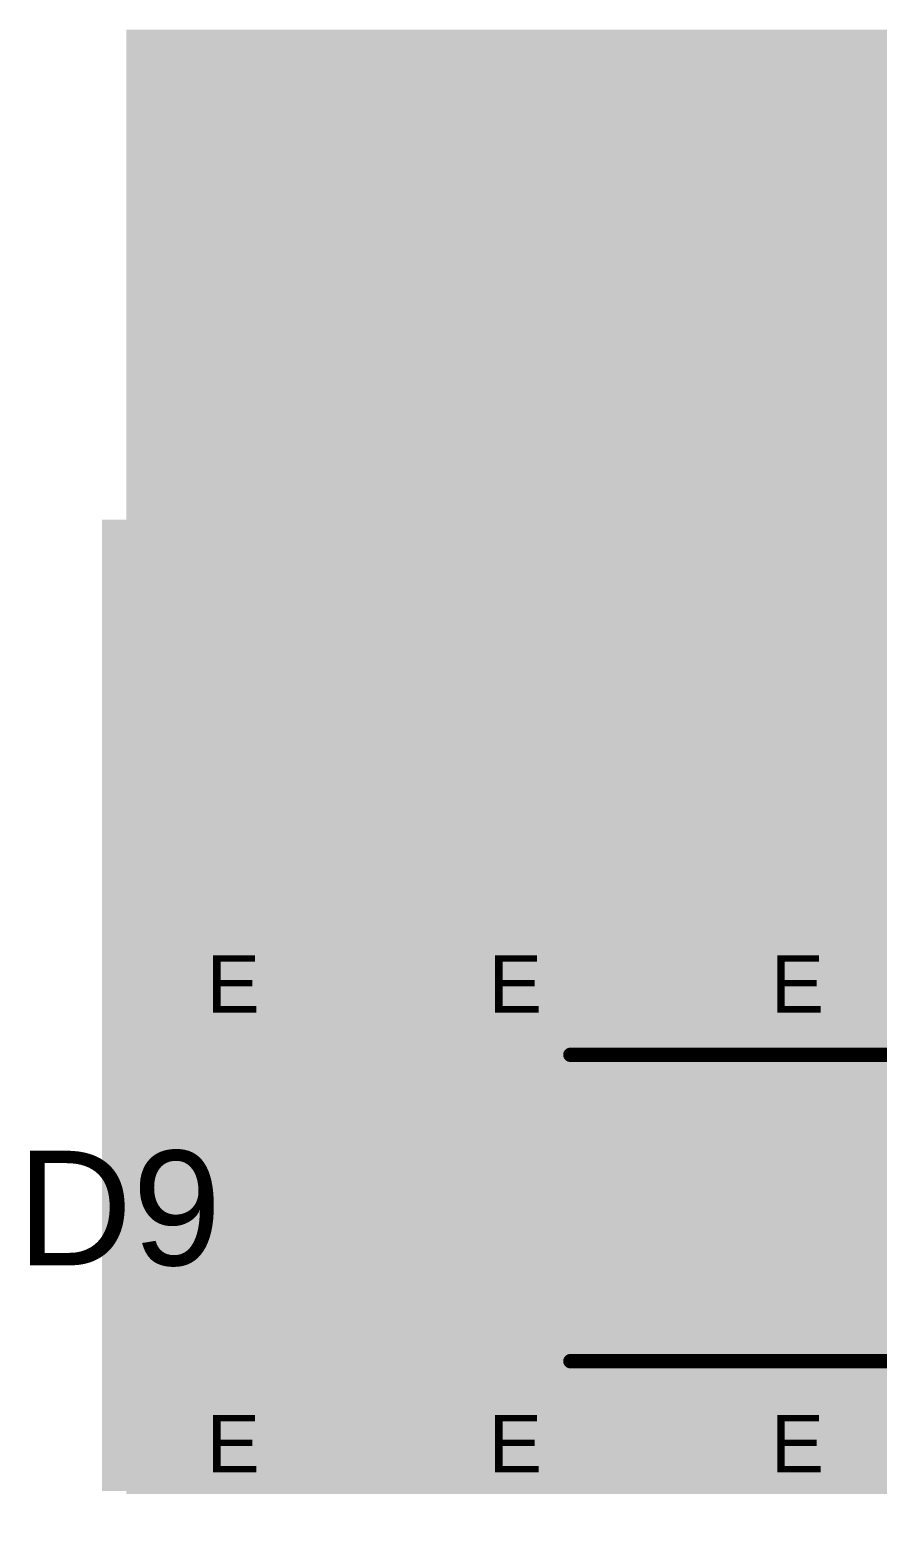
# Model space of a CAD drawing. Header units: inches. Extents: x 68 to 568, y 3 to 460.
# Drawn here: x 334.88 to 342.39, y 228.61 to 241.83 of the extents above; entities that cross this region are included whole.
import ezdxf

# ---------------------------------------------------------------- set-up
doc = ezdxf.new("R2010")
doc.units = ezdxf.units.IN
for name, color, linetype in [('Bottom Layer', 5, 'Continuous'), ('Bottom Solder', 6, 'Continuous'), ('Drill Drawing', 1, 'Continuous'), ('Layer 1', 16, 'Continuous'), ('Layer 2', 76, 'Continuous'), ('Top Layer', 1, 'Continuous'), ('Top Overlay', 2, 'Continuous'), ('Top Paste', 8, 'Continuous'), ('Top Solder', 216, 'Continuous'), ('Via Holes', 16, 'Continuous')]:
    doc.layers.add(name, color=color, linetype=linetype)
doc.styles.add('Arial', font='', dxfattribs={"height": 0.2})
doc.styles.get('Arial').set_extended_font_data('Arial')

# ---------------------------------------------------------------- blocks, each defined once
blk = doc.blocks.new('SMA_457')
at = {"layer": 'Top Layer'}
for points in [[(-3.25, 0.85), (-0.75, 0.85), (-0.75, -0.85), (-3.25, -0.85)], [(0.75, 0.85), (3.25, 0.85), (3.25, -0.85), (0.75, -0.85)]]:
    blk.add_hatch(color=1, dxfattribs=at).paths.add_polyline_path(points)
at = {"layer": 'Top Overlay'}
for points in [[(-4.445, -1.422), (-3.278, -1.422), (-3.278, 1.422), (-4.445, 1.422)], [(-3.3, 0.924), (-2.596, 0.924), (-2.596, 1.422), (-3.3, 1.422)], [(-3.3, -1.422), (-2.596, -1.422), (-2.596, -0.924), (-3.3, -0.924)]]:
    blk.add_hatch(color=2, dxfattribs=at).paths.add_polyline_path(points)
at = {"layer": 'Top Paste'}
for points in [[(-3.25, 0.85), (-0.75, 0.85), (-0.75, -0.85), (-3.25, -0.85)], [(0.75, 0.85), (3.25, 0.85), (3.25, -0.85), (0.75, -0.85)]]:
    blk.add_hatch(color=8, dxfattribs=at).paths.add_polyline_path(points)
at = {"layer": 'Top Solder'}
for points in [[(-3.352, 0.952), (-0.648, 0.952), (-0.648, -0.952), (-3.352, -0.952)], [(0.648, 0.952), (3.352, 0.952), (3.352, -0.952), (0.648, -0.952)]]:
    blk.add_hatch(color=216, dxfattribs=at).paths.add_polyline_path(points)
at = {"layer": 'Top Overlay'}
for points in [[(-2.658, 1.358, 0.127, 0.127, 0), (2.061, 1.358, 0.127, 0.127, 0)], [(2.061, 1.012, 0.127, 0.127, 0), (2.061, 1.358, 0.127, 0.127, 0)], [(2.061, -1.358, 0.127, 0.127, 0), (2.061, -1.012, 0.127, 0.127, 0)], [(-2.658, -1.358, 0.127, 0.127, 0), (2.061, -1.358, 0.127, 0.127, 0)]]:
    blk.add_lwpolyline(points, format="xyseb", dxfattribs=at)
for points in [[(-2.69, 1.358, 0.0635, 0.0635, 1), (-2.626, 1.358, 0.0635, 0.0635, 1)], [(2.029, 1.358, 0.0635, 0.0635, 1), (2.093, 1.358, 0.0635, 0.0635, 1)], [(2.029, 1.358, 0.0635, 0.0635, 1), (2.093, 1.358, 0.0635, 0.0635, 1)], [(2.029, 1.012, 0.0635, 0.0635, 1), (2.093, 1.012, 0.0635, 0.0635, 1)], [(2.029, -1.012, 0.0635, 0.0635, 1), (2.093, -1.012, 0.0635, 0.0635, 1)], [(-2.69, -1.358, 0.0635, 0.0635, 1), (-2.626, -1.358, 0.0635, 0.0635, 1)], [(2.029, -1.358, 0.0635, 0.0635, 1), (2.093, -1.358, 0.0635, 0.0635, 1)], [(2.029, -1.358, 0.0635, 0.0635, 1), (2.093, -1.358, 0.0635, 0.0635, 1)]]:
    blk.add_lwpolyline(points, format="xyseb", close=True, dxfattribs=at)

msp = doc.modelspace()

# ---------------------------------------------------------------- hatches: boundary and pattern name
at = {"layer": 'Bottom Layer'}
msp.add_hatch(color=5, dxfattribs=at).paths.add_polyline_path([(359.791, 198.78), (335.737, 198.78), (335.737, 211.861), (343.713, 211.861), (343.713, 203.504), (354.178, 203.504), (354.178, 236.956), (343.713, 236.956), (343.713, 228.853), (335.737, 228.853), (335.737, 241.833), (359.791, 241.833)])
h = msp.add_hatch(color=5, dxfattribs=at)
edge = h.paths.add_edge_path()
edge.add_arc((336.666, 233.425), 0.3, 0, 360)
h = msp.add_hatch(color=5, dxfattribs=at)
edge = h.paths.add_edge_path()
edge.add_arc((339.166, 233.425), 0.3, 0, 360)
h = msp.add_hatch(color=5, dxfattribs=at)
edge = h.paths.add_edge_path()
edge.add_arc((341.666, 233.425), 0.3, 0, 360)
h = msp.add_hatch(color=5, dxfattribs=at)
edge = h.paths.add_edge_path()
edge.add_arc((336.666, 229.349), 0.3, 0, 360)
h = msp.add_hatch(color=5, dxfattribs=at)
edge = h.paths.add_edge_path()
edge.add_arc((339.166, 229.349), 0.3, 0, 360)
h = msp.add_hatch(color=5, dxfattribs=at)
edge = h.paths.add_edge_path()
edge.add_arc((341.666, 229.349), 0.3, 0, 360)
at = {"layer": 'Bottom Solder'}
h = msp.add_hatch(color=6, dxfattribs=at)
edge = h.paths.add_edge_path()
edge.add_arc((336.666, 233.425), 0.402, 0, 360)
h = msp.add_hatch(color=6, dxfattribs=at)
edge = h.paths.add_edge_path()
edge.add_arc((339.166, 233.425), 0.402, 0, 360)
h = msp.add_hatch(color=6, dxfattribs=at)
edge = h.paths.add_edge_path()
edge.add_arc((341.666, 233.425), 0.402, 0, 360)
h = msp.add_hatch(color=6, dxfattribs=at)
edge = h.paths.add_edge_path()
edge.add_arc((336.666, 229.349), 0.402, 0, 360)
h = msp.add_hatch(color=6, dxfattribs=at)
edge = h.paths.add_edge_path()
edge.add_arc((339.166, 229.349), 0.402, 0, 360)
h = msp.add_hatch(color=6, dxfattribs=at)
edge = h.paths.add_edge_path()
edge.add_arc((341.666, 229.349), 0.402, 0, 360)
at = {"layer": 'Layer 1'}
h = msp.add_hatch(color=16, dxfattribs=at)
edge = h.paths.add_edge_path()
edge.add_arc((336.666, 233.425), 0.3, 0, 360)
h = msp.add_hatch(color=16, dxfattribs=at)
edge = h.paths.add_edge_path()
edge.add_arc((339.166, 233.425), 0.3, 0, 360)
h = msp.add_hatch(color=16, dxfattribs=at)
edge = h.paths.add_edge_path()
edge.add_arc((341.666, 233.425), 0.3, 0, 360)
h = msp.add_hatch(color=16, dxfattribs=at)
edge = h.paths.add_edge_path()
edge.add_arc((336.666, 229.349), 0.3, 0, 360)
h = msp.add_hatch(color=16, dxfattribs=at)
edge = h.paths.add_edge_path()
edge.add_arc((339.166, 229.349), 0.3, 0, 360)
h = msp.add_hatch(color=16, dxfattribs=at)
edge = h.paths.add_edge_path()
edge.add_arc((341.666, 229.349), 0.3, 0, 360)
at = {"layer": 'Layer 2'}
h = msp.add_hatch(color=76, dxfattribs=at)
edge = h.paths.add_edge_path()
edge.add_arc((336.666, 233.425), 0.3, 0, 360)
h = msp.add_hatch(color=76, dxfattribs=at)
edge = h.paths.add_edge_path()
edge.add_arc((339.166, 233.425), 0.3, 0, 360)
h = msp.add_hatch(color=76, dxfattribs=at)
edge = h.paths.add_edge_path()
edge.add_arc((341.666, 233.425), 0.3, 0, 360)
h = msp.add_hatch(color=76, dxfattribs=at)
edge = h.paths.add_edge_path()
edge.add_arc((336.666, 229.349), 0.3, 0, 360)
h = msp.add_hatch(color=76, dxfattribs=at)
edge = h.paths.add_edge_path()
edge.add_arc((339.166, 229.349), 0.3, 0, 360)
h = msp.add_hatch(color=76, dxfattribs=at)
edge = h.paths.add_edge_path()
edge.add_arc((341.666, 229.349), 0.3, 0, 360)
at = {"layer": 'Top Layer'}
msp.add_hatch(color=1, dxfattribs=at).paths.add_polyline_path([(335.519, 228.879), (342.123, 228.879), (342.123, 237.489), (335.519, 237.489)])
h = msp.add_hatch(color=1, dxfattribs=at)
edge = h.paths.add_edge_path()
edge.add_arc((336.666, 233.425), 0.3, 0, 360)
h = msp.add_hatch(color=1, dxfattribs=at)
edge = h.paths.add_edge_path()
edge.add_arc((339.166, 233.425), 0.3, 0, 360)
h = msp.add_hatch(color=1, dxfattribs=at)
edge = h.paths.add_edge_path()
edge.add_arc((341.666, 233.425), 0.3, 0, 360)
h = msp.add_hatch(color=1, dxfattribs=at)
edge = h.paths.add_edge_path()
edge.add_arc((336.666, 229.349), 0.3, 0, 360)
h = msp.add_hatch(color=1, dxfattribs=at)
edge = h.paths.add_edge_path()
edge.add_arc((339.166, 229.349), 0.3, 0, 360)
h = msp.add_hatch(color=1, dxfattribs=at)
edge = h.paths.add_edge_path()
edge.add_arc((341.666, 229.349), 0.3, 0, 360)
at = {"layer": 'Top Solder'}
h = msp.add_hatch(color=216, dxfattribs=at)
edge = h.paths.add_edge_path()
edge.add_arc((336.666, 233.425), 0.402, 0, 360)
h = msp.add_hatch(color=216, dxfattribs=at)
edge = h.paths.add_edge_path()
edge.add_arc((339.166, 233.425), 0.402, 0, 360)
h = msp.add_hatch(color=216, dxfattribs=at)
edge = h.paths.add_edge_path()
edge.add_arc((341.666, 233.425), 0.402, 0, 360)
h = msp.add_hatch(color=216, dxfattribs=at)
edge = h.paths.add_edge_path()
edge.add_arc((336.666, 229.349), 0.402, 0, 360)
h = msp.add_hatch(color=216, dxfattribs=at)
edge = h.paths.add_edge_path()
edge.add_arc((339.166, 229.349), 0.402, 0, 360)
h = msp.add_hatch(color=216, dxfattribs=at)
edge = h.paths.add_edge_path()
edge.add_arc((341.666, 229.349), 0.402, 0, 360)
at = {"layer": 'Via Holes'}
h = msp.add_hatch(color=7, dxfattribs=at)
edge = h.paths.add_edge_path()
edge.add_arc((336.666, 233.425), 0.15, 0, 360)
h = msp.add_hatch(color=7, dxfattribs=at)
edge = h.paths.add_edge_path()
edge.add_arc((339.166, 233.425), 0.15, 0, 360)
h = msp.add_hatch(color=7, dxfattribs=at)
edge = h.paths.add_edge_path()
edge.add_arc((341.666, 233.425), 0.15, 0, 360)
h = msp.add_hatch(color=7, dxfattribs=at)
edge = h.paths.add_edge_path()
edge.add_arc((336.666, 229.349), 0.15, 0, 360)
h = msp.add_hatch(color=7, dxfattribs=at)
edge = h.paths.add_edge_path()
edge.add_arc((339.166, 229.349), 0.15, 0, 360)
h = msp.add_hatch(color=7, dxfattribs=at)
edge = h.paths.add_edge_path()
edge.add_arc((341.666, 229.349), 0.15, 0, 360)

# ---------------------------------------------------------------- block references
msp.add_blockref('SMA_457', (342.329, 231.388))

# ---------------------------------------------------------------- texts
at = {"layer": 'Drill Drawing', "style": 'Arial'}
for p in [(336.446, 233.121), (338.946, 233.121), (341.446, 233.121), (336.446, 229.045), (338.946, 229.045), (341.446, 229.045)]:
    msp.add_text('E', height=0.508, dxfattribs=at).set_placement(p)
at = {"layer": 'Top Overlay', "style": 'Arial'}
msp.add_text('D9', height=1.016, dxfattribs=at).set_placement((334.764, 230.88))

doc.saveas('drawing.dxf')
